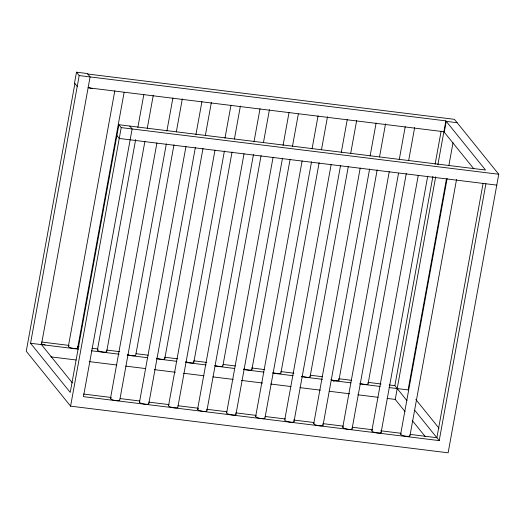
<?xml version="1.0" encoding="UTF-8"?>
<svg xmlns="http://www.w3.org/2000/svg" width="525" height="525" viewBox="0 0 525 525"><rect width="100%" height="100%" fill="white"/><g stroke="black" fill="none" stroke-linecap="round" stroke-linejoin="round"><path stroke-width="0.79" d="M41.449 344.603L90.097 76.913L87.373 73.539L76.479 72.194L74.511 83.048L77.234 86.422M74.898 83.534L26.25 351.218L70.586 406.153L448.133 452.806L498.75 174.261L454.414 119.332L87.728 74.018M79.203 75.567L445.856 120.875L485.527 170.028L118.873 124.72L70.225 392.405L30.555 343.258L79.203 75.567L76.479 72.194M68.362 346.402L114.818 90.786M77.634 348.108L124.09 92.492M70.586 406.153L121.209 127.608L118.873 124.72M97.407 349.991L135.653 139.532M137.852 127.437L143.857 94.375M106.673 351.697L144.92 141.238M147.269 128.336L153.274 95.274M110.46 398.554L156.916 142.938M166.891 131.027L172.902 97.965M119.733 400.26L166.327 143.837M173.965 144.828L135.719 355.287A4.712 1.043 10.3 0 1 132.641 355.701A4.712 1.043 10.3 0 1 127.641 354.552M176.308 131.926L182.319 98.864M139.499 402.143L185.955 146.528M195.937 134.61L201.941 101.555M148.772 403.85L195.372 147.427M164.758 358.877L203.004 148.417M205.347 135.516L211.358 102.454M168.545 405.733L214.994 150.117M224.976 138.2L230.987 105.138M177.811 407.439L224.411 151.016M193.797 362.46L232.05 152.001M234.393 139.099L240.398 106.043M197.584 409.316L244.04 153.7M254.015 141.789L260.026 108.728M206.857 411.029L253.457 154.606M222.843 366.05L261.089 155.59M263.432 142.688L269.443 109.627M226.629 412.906L273.079 157.29M283.06 145.379L289.065 112.317M235.896 414.612L282.496 158.189M251.882 369.639L290.128 159.18M292.478 146.278L298.338 114.023M255.668 416.496L302.124 160.88M312.053 148.91L318.065 115.848M264.935 418.202L311.535 161.779M280.882 373.17L319.128 162.711M321.471 149.809L327.482 116.747M331.163 164.469L284.707 420.085A4.712 1.043 10.3 0 0 289.715 422.061A4.712 1.043 10.3 0 0 293.882 421.496M341.25 152.618L347.255 119.556M293.98 421.792L340.581 165.368M310.072 376.878L348.318 166.418M350.667 153.517L356.672 120.455M313.753 423.675L360.202 168.059M370.105 156.05L376.117 122.988M323.019 425.381L369.62 168.958M338.933 380.31L377.18 169.851M379.523 156.949L385.534 123.887M342.792 427.265L389.248 171.649M399.223 159.725L405.228 126.669M352.065 428.971L398.514 173.355M368.045 383.992L406.291 173.532M408.64 160.63L414.645 127.568M371.838 430.854L418.287 175.238M381.104 432.561L427.704 176.137M406.993 400.693L394.872 385.672L432.915 176.341M435.113 164.266L441.112 131.25M405.024 411.548L395.233 399.42L435.691 176.813M437.883 164.738L445.856 120.875M444.268 132.208L446.243 121.36L457.131 122.706M446.434 178.966L408.096 389.911L389.077 387.562M448.921 165.283L453.016 142.734M400.667 434.182L447.123 178.566M409.94 435.888L456.54 179.465M483.112 183.291L436.879 437.712L410.012 434.392M129.767 126.066L132.11 128.953L83.449 396.644L439.215 440.606L485.887 183.77M88.088 87.76L443.881 131.729L473.858 168.866M121.209 127.608L498.75 174.261M496.775 185.115L119.234 138.462L116.904 135.568M41.554 342.018L69.234 345.437M77.378 346.441L79.006 346.644M92.026 348.252L97.729 348.954M106.68 350.063L119.707 351.671M135.988 353.686L148.201 355.195M164.482 357.203L177.509 358.818M193.791 360.826L206.817 362.434M223.099 364.448L235.312 365.958M251.593 367.973L264.62 369.58M280.901 371.588L293.928 373.203M310.209 375.211L322.416 376.72M338.697 378.735L351.724 380.343M368.005 382.358L381.032 383.965M389.176 384.969L394.872 385.672M30.555 343.258L78.422 349.171M91.429 350.779L119.083 354.198M127.214 355.202L147.545 357.715M156.489 358.818L176.82 361.331M185.765 362.44L206.095 364.947M215.04 366.056L234.557 368.465M243.508 369.574L263.839 372.087M272.783 373.19L293.114 375.703M301.245 376.707L322.389 379.319M331.334 380.428L350.851 382.837M359.796 383.946L380.126 386.452M50.872 356.862L76.112 359.986M89.132 361.594L116.812 365.013M125.77 366.122L145.307 368.537M154.265 369.639L175.429 372.258M183.566 373.262L203.923 375.775M212.874 376.884L233.231 379.398M241.369 380.402L262.539 383.02M270.677 384.024L291.027 386.544M299.985 387.647L320.335 390.16M329.293 391.269L349.643 393.783M357.788 394.793L378.138 397.307M387.096 398.409L395.233 399.42M83.56 394.052L111.241 397.477M120.192 398.58L139.735 400.995M148.687 402.104L169.043 404.617M177.995 405.727L198.345 408.24M206.489 409.244L226.839 411.758M235.797 412.867L256.147 415.38M265.105 416.489L285.456 419.002M293.6 420.007L313.95 422.527M322.908 423.629L343.258 426.142M352.209 427.252L372.566 429.765M380.704 430.776L401.061 433.289M333.152 380.992L334.182 381.209M88.272 87.426L92.334 88.725M415.826 399.486L439.012 428.21M414.724 410.268L439.215 440.606M412.237 420.479L425.119 436.439M45.078 345.056L44.691 344.571L41.055 344.124L72.358 382.902M119.634 399.965A4.712 1.043 10.3 0 1 114.26 400.306A4.712 1.043 10.3 0 1 111.202 398.16M148.673 403.554A4.712 1.043 10.3 0 1 143.903 404.014A4.712 1.043 10.3 0 1 139.722 401.907M177.719 407.144A4.712 1.043 10.3 0 1 172.942 407.603A4.712 1.043 10.3 0 1 168.761 405.497M206.758 410.734A4.712 1.043 10.3 0 1 201.383 411.068A4.712 1.043 10.3 0 1 198.325 408.923M235.39 413.989A4.712 1.043 10.3 0 1 231.63 414.881A4.712 1.043 10.3 0 1 226.846 412.676M264.843 417.913A4.712 1.043 10.3 0 1 260.065 418.366A4.712 1.043 10.3 0 1 255.885 416.259M322.521 424.758A4.712 1.043 10.3 0 1 318.76 425.65A4.712 1.043 10.3 0 1 313.97 423.439M351.967 428.676A4.712 1.043 10.3 0 1 347.196 429.135A4.712 1.043 10.3 0 1 343.015 427.028M381.006 432.265A4.712 1.043 10.3 0 1 376.235 432.725A4.712 1.043 10.3 0 1 372.054 430.618M409.841 435.599A4.712 1.043 10.3 0 1 405.07 436.052A4.712 1.043 10.3 0 1 400.89 433.952M251.783 369.351A4.712 1.043 10.3 0 1 249.362 370.099A4.712 1.043 10.3 0 1 243.803 368.904M222.744 365.761A4.712 1.043 10.3 0 1 220.323 366.509A4.712 1.043 10.3 0 1 214.764 365.315M193.298 361.837A4.712 1.043 10.3 0 1 191.802 362.939A4.712 1.043 10.3 0 1 185.719 361.725M164.66 358.582A4.712 1.043 10.3 0 1 162.238 359.33A4.712 1.043 10.3 0 1 156.68 358.135M106.175 351.074A4.712 1.043 10.3 0 1 101.804 351.862A4.712 1.043 10.3 0 1 98.142 349.598M77.536 347.819A4.712 1.043 10.3 0 1 72.765 348.272A4.712 1.043 10.3 0 1 68.585 346.165M367.946 383.696A4.712 1.043 10.3 0 1 365.525 384.444A4.712 1.043 10.3 0 1 359.966 383.257M338.428 379.687A4.712 1.043 10.3 0 1 336.932 380.783A4.712 1.043 10.3 0 1 330.855 379.575M309.973 376.589A4.712 1.043 10.3 0 1 307.552 377.337A4.712 1.043 10.3 0 1 301.993 376.143M280.783 372.881A4.712 1.043 10.3 0 1 278.355 373.629A4.712 1.043 10.3 0 1 272.803 372.435"/></g></svg>
